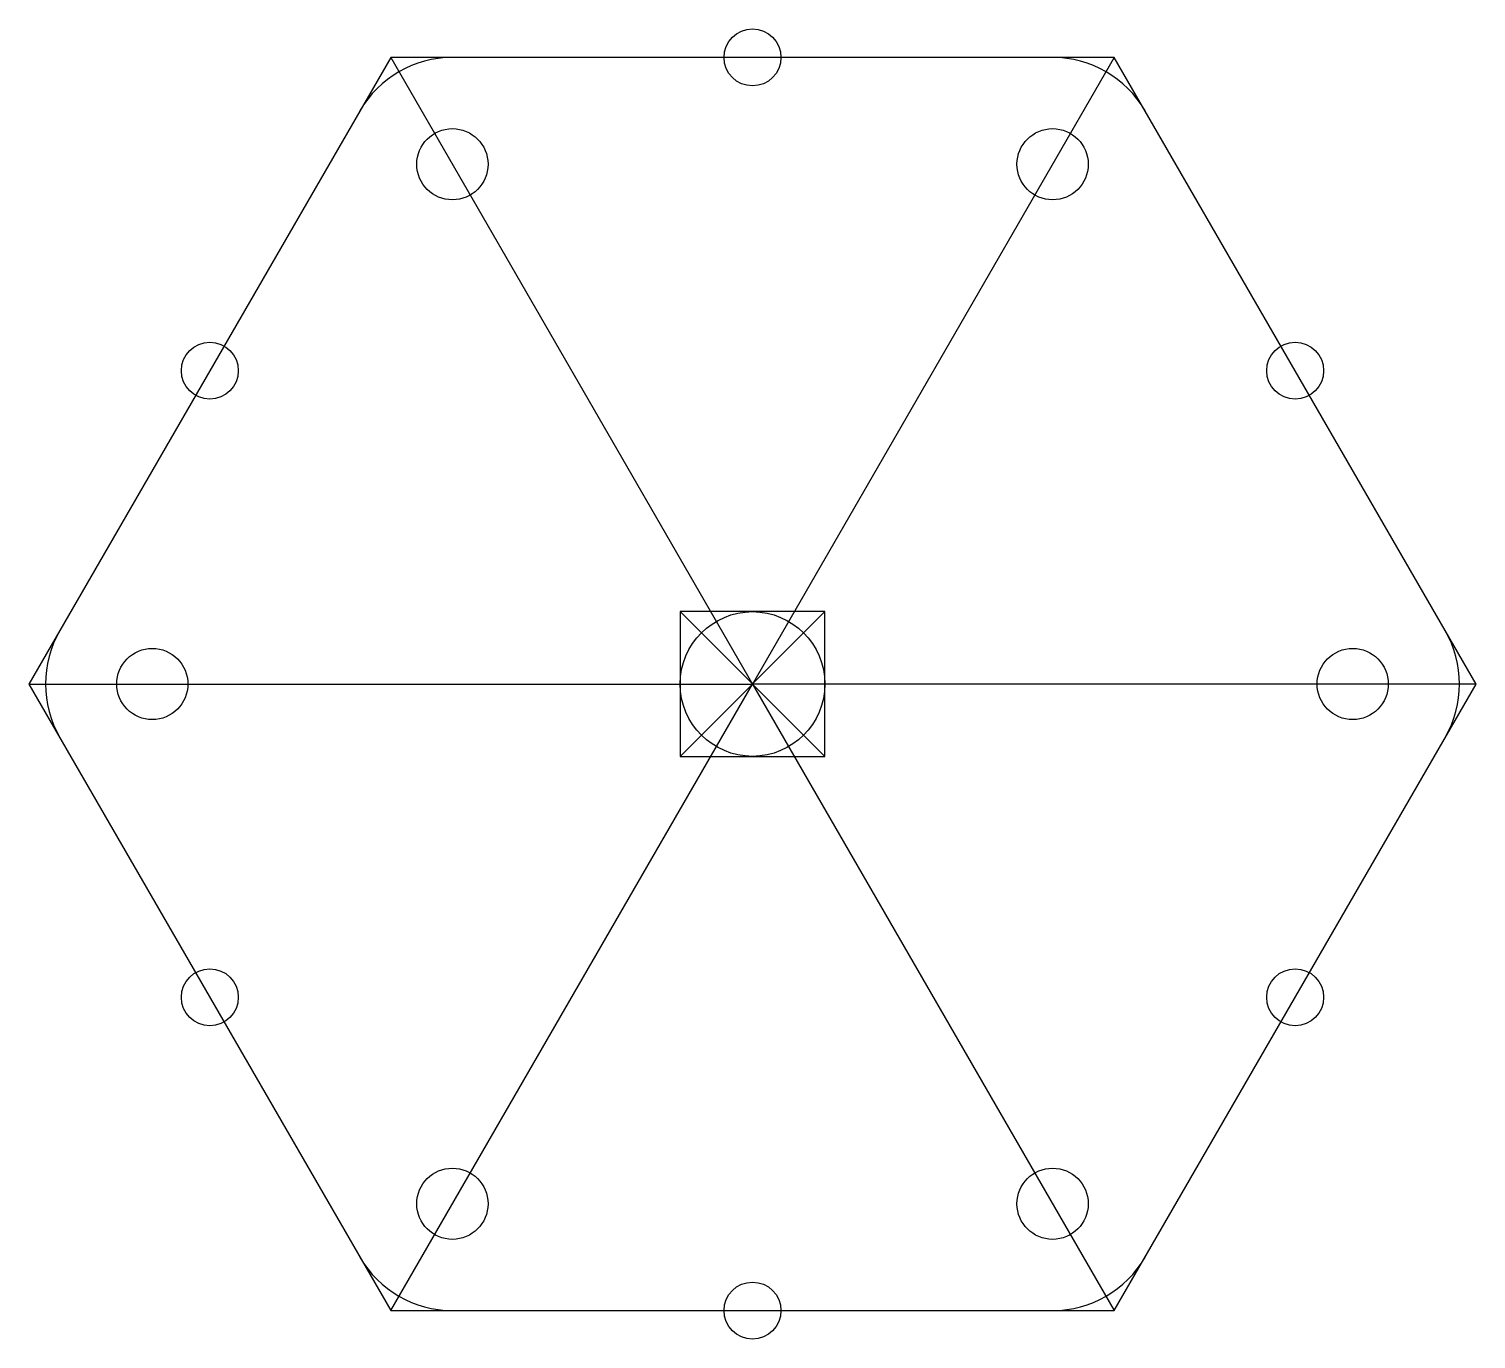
# Model space of a CAD drawing. Header units: millimetres. Extents: x 0 to 50.8, y -1 to 45.
import ezdxf

# ---------------------------------------------------------------- set-up
doc = ezdxf.new("R2010")
doc.units = ezdxf.units.MM
doc.layers.get('0').update_dxf_attribs({"linetype": 'CONTINUOUS'})

msp = doc.modelspace()

# ---------------------------------------------------------------- linework, layer by layer
for p, q in [((12.7, 43.994), (0, 21.997)), ((38.1, 43.994), (12.7, 43.994)), ((12.7, 43.994), (25.4, 21.997)), ((38.1, 43.994), (25.4, 21.997)), ((50.8, 21.997), (38.1, 43.994)), ((27.94, 24.537), (22.86, 24.537)), ((22.86, 24.537), (22.86, 19.457)), ((27.94, 24.537), (22.86, 19.457)), ((22.86, 24.537), (27.94, 19.457)), ((27.94, 19.457), (27.94, 24.537)), ((0, 21.997), (12.7, 0)), ((0, 21.997), (25.4, 21.997)), ((12.7, 0), (25.4, 21.997)), ((25.4, 21.997), (38.1, 0)), ((50.8, 21.997), (25.4, 21.997)), ((38.1, 0), (50.8, 21.997)), ((22.86, 19.457), (27.94, 19.457)), ((12.7, 0), (38.1, 0))]:
    msp.add_line(p, q)
for centre, radius in [((25.4, 43.994), 1), ((14.865, 40.244), 1.25), ((35.935, 40.244), 1.25), ((6.35, 32.996), 1), ((44.45, 32.996), 1), ((25.4, 21.997), 2.54), ((4.33, 21.997), 1.25), ((46.47, 21.997), 1.25), ((6.35, 10.999), 1), ((44.45, 10.999), 1), ((14.865, 3.75), 1.25), ((35.935, 3.75), 1.25), ((25.4, 0), 1)]:
    msp.add_circle(centre, radius)
for centre, start, end in [((14.865, 40.244), 90, 150), ((35.935, 40.244), 30, 90), ((4.33, 21.997), 150, 210), ((46.47, 21.997), -30, 30), ((14.865, 3.75), 210, 270), ((35.935, 3.75), 270, 330)]:
    msp.add_arc(centre, 3.75, start, end)

doc.saveas('drawing.dxf')
